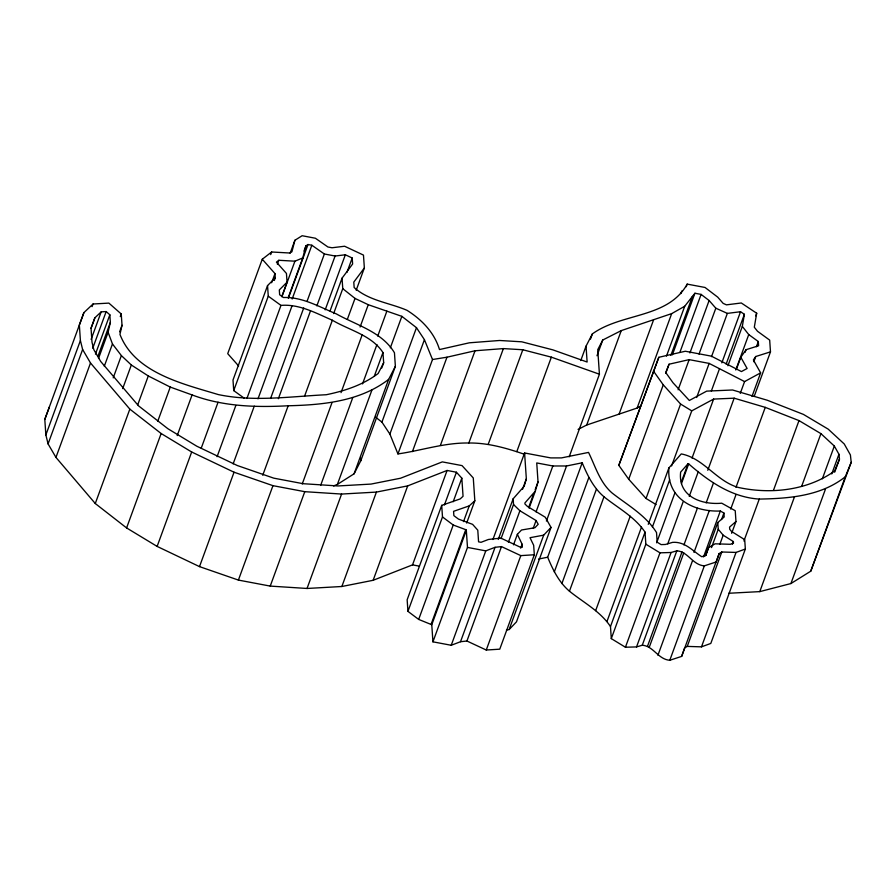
<?xml version="1.0" encoding="UTF-8"?>
<svg xmlns="http://www.w3.org/2000/svg" width="896" height="896" viewBox="0 0 896 896"><rect width="100%" height="100%" fill="white"/><g stroke="black" fill="none" stroke-linecap="round" stroke-linejoin="round"><path stroke-width="1.34" d="M727.922 365.747L742.325 326.402L744.386 314.294L740.533 311.73L727.35 313.387L715.826 308.202L709.117 300.518L701.098 294.403L694.926 293.238L684.723 306.253L666.49 356.082M580.765 360.573L586.04 346.147L592.39 333.883C621.757 312.614 668.035 318.595 687.187 284.11L705.04 287.47L717.707 297.136L723.15 303.374L726.432 304.853L741.306 302.982L756.694 313.242L754.309 327.219L757.49 331.262L769.686 340.122L770.482 351.87L754.174 396.458M98.504 358.49L108.102 332.259L110.354 322.358L109.838 314.798L106.165 311.562L101.203 311.853L94.875 317.811L91.034 328.238L91.997 342.227L93.845 349.72L100.699 361.469L138.533 405.843L167.899 428.725L196.773 446.197L237.306 465.528L273.795 478.162L303.184 483.706L338.005 485.957L371.022 484.086L400.568 478.218L442.31 461.888L462.034 465.606L473.278 477.96L474.835 500.763L466.67 523.051M770.482 351.87L755.754 356.507L753.379 359.923L760.626 372.859L744.587 381.573L709.15 363.406L689.158 359.632L669.066 364.213L665.739 372.534L673.064 382.827L689.338 400.478L706.698 391.126L732.592 389.995L767.424 400.288L803.432 414.4L828.229 429.162L844.245 443.979L850.405 454.944L851.2 462.314L845.309 476.762C821.094 496.048 789.074 498.568 759.27 499.072C731.819 497.381 708.758 481.387 688.677 463.882L688.061 463.691L680.635 472.125C677.88 496.642 701.579 505.042 721.75 503.194L735.235 510.72L735.974 521.506L729.568 527.106L729.714 529.278L731.45 531.373L744.71 539.672L745.349 549.024L736.042 552.429L721.795 551.992L719.141 553.571L681.666 656.387L669.794 660.274C658.09 659.434 653.475 645.949 642.264 645.243L636.541 646.912L625.43 647.237L611.296 638.613L645.848 544.197L645.03 532.134C634.872 516.869 617.96 508.054 603.994 496.787C593.488 487.872 587.406 475.272 582.21 462.795L566.552 465.976L552.843 465.976L536.738 462.941L538.026 481.88L535.338 491.098L524.888 502.981L524.955 504L527.442 506.43L545.272 517.216L551.029 527.419L543.682 535.147L530.018 537.701L533.669 545.294L534.318 554.758L499.766 649.174L486.259 650.026L466.928 641.01L460.522 641.726L451.226 645.277L432.936 641.827L431.771 624.736L418.678 619.416L407.949 611.363L407.154 599.771L441.706 505.366L460.197 498.915L463.053 496.283L461.821 478.162L456.422 472.226L447.093 470.456L407.691 485.878L376.41 492.094L341.589 494.054L304.786 491.68L272.955 485.666L234.046 472.214L191.677 451.998L161.146 433.518L129.83 409.125L90.507 362.992L82.622 349.496L80.405 340.525L79.352 325.002L83.899 312.626L93.05 304.002L108.875 303.106L121.251 313.981L122.024 325.282L119.952 334.387C134.814 372.938 182.84 383.824 218.333 394.587C253.781 402.024 290.461 396.491 326.234 394.733C344.691 390.97 362.958 384.966 378.146 373.509L383.667 362.768L382.962 352.531C371.605 335.171 349.328 330.288 332.36 320.23C315.93 313.163 299.488 303.901 280.974 305.39L268.274 296.173L267.546 285.6L275.274 277.85L274.982 273.582L262.27 259.235L271.634 251.989L289.106 252.974L291.894 251.821L294.907 240.262L302.131 235.726L315.392 238.235L327.925 246.994L332.024 247.766L344.613 246.243L363.474 255.091L364.358 267.96L356.194 290.248M288.355 297.293L302.758 257.947L305.917 245.84L308.011 244.518L311.842 245.235L324.374 253.994L335.093 256.021L345.341 254.778L352.206 258.003L352.621 264.006L342.048 278.163L330.053 310.946M671.597 465.931L691.746 410.861L713.619 399.078L734.16 398.182L765.262 407.366L798.997 420.594L820.926 433.642L834.333 446.051L838.947 454.25L839.474 459.099L834.624 470.994C807.341 490.65 770.414 494.469 738.158 487.413C716.195 481.051 703.696 458.214 681.251 453.914L668.886 467.958C666.613 498.478 693.526 512.053 720.339 511.022L723.923 513.027L724.192 516.958L717.786 522.558L718.245 529.245L723.184 535.203L733.376 541.576L733.477 543.122L730.296 544.286L715.064 543.816L708.344 547.826L705.69 555.464L701.77 556.741C692.586 550.872 684.992 541.442 672.605 542.36L665.358 544.477L661.114 544.6L657.182 542.192L656.522 532.56C645.915 515.368 627.67 505.187 612.147 493.046C599.894 482.552 595.392 466.413 588.538 452.413L561.501 457.901L550.704 457.901L524.586 452.973L526.344 478.811L524.182 486.248L513.139 498.814L498.266 539.459M681.666 656.387L684.589 647.987L687.243 646.408L701.49 646.845L710.797 643.44L745.349 549.024M719.141 553.571L716.218 561.971L704.334 565.858C692.63 565.018 688.016 551.544 676.816 550.827L671.093 552.496L659.982 552.821L645.848 544.197M419.205 566.126L412.541 564.872L373.139 580.294L341.858 586.499L307.037 588.47L270.234 586.096L238.403 580.082L199.506 566.619L157.125 546.414L126.594 527.934L95.278 503.53L55.955 457.408L48.082 443.912L45.864 434.941L44.8 419.418L83.899 312.626M92.086 306.622L93.05 304.002M45.864 434.941L80.405 340.525M48.082 443.912L82.622 349.496M91.034 328.306L94.875 317.811M91.123 339.382L101.203 311.853M92.725 348.286L106.165 311.562M55.955 457.408L90.507 362.992M95.446 354.133L109.838 314.798M97.877 356.451L110.354 322.358M120.288 316.602L121.251 313.981M104.306 366.229L112.459 343.941L108.102 332.259M119.616 331.834L122.024 325.282M113.21 377.877L121.374 355.589L112.459 343.941M122.696 388.618L131.331 365.008L121.374 355.589M95.278 503.53L129.83 409.125M137.738 404.813L148.288 375.962L131.331 365.008M157.786 421.165L170.262 387.072L148.288 375.962M126.594 527.934L161.146 433.518M177.206 435.59L192.091 394.934C222.88 406.504 255.707 407.523 288.176 405.765C322.986 404.958 360.08 401.374 388.651 379.378L395.371 366.296L394.453 352.766C381.942 331.811 356.451 325.214 336.37 313.914C319.301 306.914 302.501 296.856 283.427 297.506L279.642 294.75L279.317 289.946L287.045 282.184L286.451 273.448L276.427 262.136L278.824 260.288L294.918 261.184L302.758 257.947M157.125 546.414L191.677 451.998M262.27 259.235L227.718 353.651L238.616 365.938M270.682 254.621L271.634 251.989M201.264 448.101L218.064 402.203M267.546 285.6L233.005 380.016L233.722 390.589L244.306 398.272M277.379 264.219L278.824 260.288M271.634 282.755L274.982 273.582M233.722 390.589L268.274 296.173M274.322 280.47L275.274 277.85M290.114 253.378L294.907 240.262M217.09 456.691L235.805 405.552M281.758 296.61L287.045 282.184M281.96 296.598L294.918 261.184M246.904 398.496L280.974 305.39M303.99 251.082L305.917 245.84M288.344 298.278L308.011 244.518M292.163 298.995L311.842 245.235M233.15 463.87L254.262 406.168M257.992 398.843L292.062 305.749M199.506 566.619L234.046 472.214M270.603 398.429L303.722 307.944M307.093 301.202L324.374 253.994M278.365 398.72L310.52 310.856M316.859 305.85L335.093 256.021M262.741 475.261L288.176 405.765M325.181 309.859L345.341 254.778M346.931 272.429L352.206 258.003M333.648 313.578L342.765 288.658L342.048 278.163M304.528 396.29L332.36 320.23M238.403 580.082L272.955 485.666M347.334 319.39L355.018 298.413L342.765 288.658M302.232 483.997L331.979 402.696M360.102 326.995L368.256 304.707L355.018 298.413M270.234 586.096L304.786 491.68M341.029 392.65L362.141 334.958M320.634 485.43L352.778 397.566M377.754 336.067L386.87 311.147M362.533 383.891L376.936 344.557M374.326 376.13L382.962 352.531M333.547 485.934L337.378 484.422L371.93 390.006M381.741 368.01L383.667 362.768M390.342 347.816L401.856 316.344L368.256 304.707M307.037 588.47L341.589 494.054M337.378 484.422L354.099 473.794L388.651 379.378M354.099 473.794L360.819 460.712L395.371 366.296M524.608 454.339C506.61 448.168 488.029 442.758 468.832 443.005C444.584 442.59 421.68 450.509 397.947 453.925L389.883 434.09L381.92 422.106L416.472 327.69L401.856 316.344M389.883 434.09L424.424 339.674L416.472 327.69M341.858 586.499L376.41 492.094M397.947 453.925L432.499 359.52L424.424 339.674M412.418 451.618L446.97 357.202L475.026 350.773L503.384 348.589L522.816 349.754L551.365 357.157L599.424 374.214L569.184 456.826M373.139 580.294L407.691 485.878M440.474 445.189L475.026 350.773M412.541 564.872L447.093 470.456M444.416 505.008L456.422 472.226M468.832 443.005L503.384 348.589M407.949 611.363L442.49 516.947L441.706 505.366M453.186 501.76L461.821 478.162M418.678 619.416L453.23 525.011L442.49 516.947M488.264 444.17L522.816 349.754M463.512 521.606L469.269 505.87L474.835 500.763M431.189 624.086L465.741 529.67L453.23 525.011M431.771 624.736L466.323 530.32L465.741 529.67M432.936 641.827L467.488 547.411L466.323 530.32M516.813 451.573L551.365 357.157M451.226 645.277L485.778 550.872L495.074 547.31L501.48 546.594L520.811 555.621L534.318 554.758M492.912 539.526L524.586 452.973M460.522 641.726L495.074 547.31M501.054 538.608L513.531 504.515L513.139 498.814M466.928 641.01L501.48 546.594M522.514 489.306L526.344 478.811M508.39 542.226L519.904 510.754L513.531 504.515M513.52 544.824L517.362 534.33L521.539 529.995L534.901 527.744L538.194 524.283L536.077 520.531L519.904 510.754M528.909 506.789L533.221 494.995M535.147 489.742L538.026 481.88M590.475 339.125L592.39 333.883M529.099 508.144L535.338 491.098M520.688 548.184L522.133 544.253L517.362 534.33M536.054 511.874L552.843 465.976M486.259 650.026L520.811 555.621M533.198 528.405L536.077 520.531M596.994 355.757L602.75 340.021L621.253 330.613L671.675 313.622L684.723 306.253M546.403 521.046L566.552 465.976M506.453 630.011L509.13 629.563L543.682 535.147M578.066 429.419L586.701 425.018L621.253 330.613M551.029 527.419L516.488 621.835L509.13 629.563M611.296 638.613L610.478 626.55C600.32 611.274 583.408 602.47 569.442 591.192C558.947 582.288 552.854 569.677 547.658 557.211L582.21 462.795M554.31 571.906L588.862 477.49M619.091 414.109L653.643 319.693M561.87 583.587L596.422 489.171M569.442 591.192L603.994 496.787M586.701 425.018L637.134 408.038L671.675 313.622M680.848 293.597L681.811 290.976M656.085 504.594L646.038 498.467L628.712 479.248L618.822 465.349L658.829 357.291L685.35 351.243L711.368 356.149L741.44 371.571L747.107 368.491L740.813 357.246L746.077 349.686L758.598 345.755L758.318 341.533L748.742 334.578L742.325 326.402M658.829 357.291L618.822 465.349M686.224 286.731L687.187 284.11M670.858 355.398L692.451 296.386M672.37 354.872L694.926 293.238M665.706 373.397L669.066 364.213M628.712 479.248L663.264 384.843L653.374 370.944M679.986 352.094L701.098 294.403M595.65 610.635L630.202 516.219M689.92 352.968L709.117 300.518M678.126 389.794L689.158 359.632M646.038 498.467L680.59 404.051L663.264 384.843M699.026 354.099L715.826 308.202M606.973 621.488L641.525 527.072M610.478 626.55L645.03 532.134M648.245 524.339L668.886 467.958M696.674 397.499L709.15 363.406M711.514 356.653L727.35 313.387M652.411 527.005L669.693 479.797M711.346 391.003L719.51 368.715M721.818 362.869L740.533 311.73M656.634 542.819L674.867 492.99M681.341 482.048L688.061 463.691M681.475 483.549L688.677 463.882M726.141 364.123L744.386 314.294M692.026 458.08L713.619 399.078M625.43 647.237L659.982 552.821M667.744 543.838L683.099 501.883M689.237 496.384L698.365 471.464M735.784 369.992L748.742 334.578M755.731 315.862L756.694 313.242M736.49 369.051L740.813 357.246M636.541 646.912L671.093 552.496M745.114 352.318L746.077 349.686M642.264 645.243L676.816 550.827M707.773 470.299L734.16 398.182M756.392 346.774L758.318 341.533M683.95 544.914L697.39 508.189M647.517 646.229L682.058 551.813M740.264 393.378L744.587 381.573M649.242 647.304L683.794 552.888M753.838 361.749L755.754 356.507M706.171 502.891L713.373 483.224M693.997 552.418L709.352 510.451M751.99 396.469L760.626 372.859M657.922 655.245L692.474 560.829M703.539 556.92L720.339 511.022M705.466 555.688L708.344 547.826M705.79 555.341L717.786 522.558M669.794 660.274L704.334 565.858M721.526 519.579L723.923 513.027M711.525 547.602L718.245 529.245M735.986 487.357L765.262 407.366M730.71 509.096L735.986 494.67M719.824 544.387L723.184 535.203M687.243 646.408L721.795 551.992M731.651 533.31L735.974 521.506M732.413 544.208L733.376 541.576M701.49 646.845L736.042 552.429M743.915 541.027L759.27 499.072M773.562 490.09L798.997 420.594M728.762 593.264L759.786 591.618L794.338 497.202M801.73 486.091L820.926 433.642M822.338 478.834L834.333 446.051M759.786 591.618L790.91 583.554L825.462 489.138M831.757 473.917L838.947 454.25M834.669 472.203L839.474 459.099M790.91 583.554L810.768 571.178L845.309 476.762M851.2 462.314L810.768 571.178M44.8 419.418L49.358 407.042M602.75 340.021L597.744 349.686L599.424 374.214M364.358 267.96L353.786 282.117L354.155 287.538C368.749 300.731 389.547 302.781 407.053 310.341C421.803 319.659 434.358 332.528 439.488 349.552L469.336 342.81L499.61 340.48L521.786 341.813L552.899 349.877L587.126 362.029L586.04 346.147M637.134 408.038L640.685 406.022M469.269 505.87L453.578 511.336L453.869 515.648L458.461 519.086L472.595 524.35L477.781 530.174L478.576 541.834L481.04 542.304L488.421 539.482L500.808 538.093L520.531 547.299L522.334 547.187L522.133 544.253M538.53 559.059L547.658 557.211M432.499 359.52L446.97 357.202M467.488 547.411L485.778 550.872M170.262 387.072L192.091 394.934M680.59 404.051L691.746 410.861M375.659 417.245L381.92 422.106M360.64 458.002L360.819 460.712"/></g></svg>
